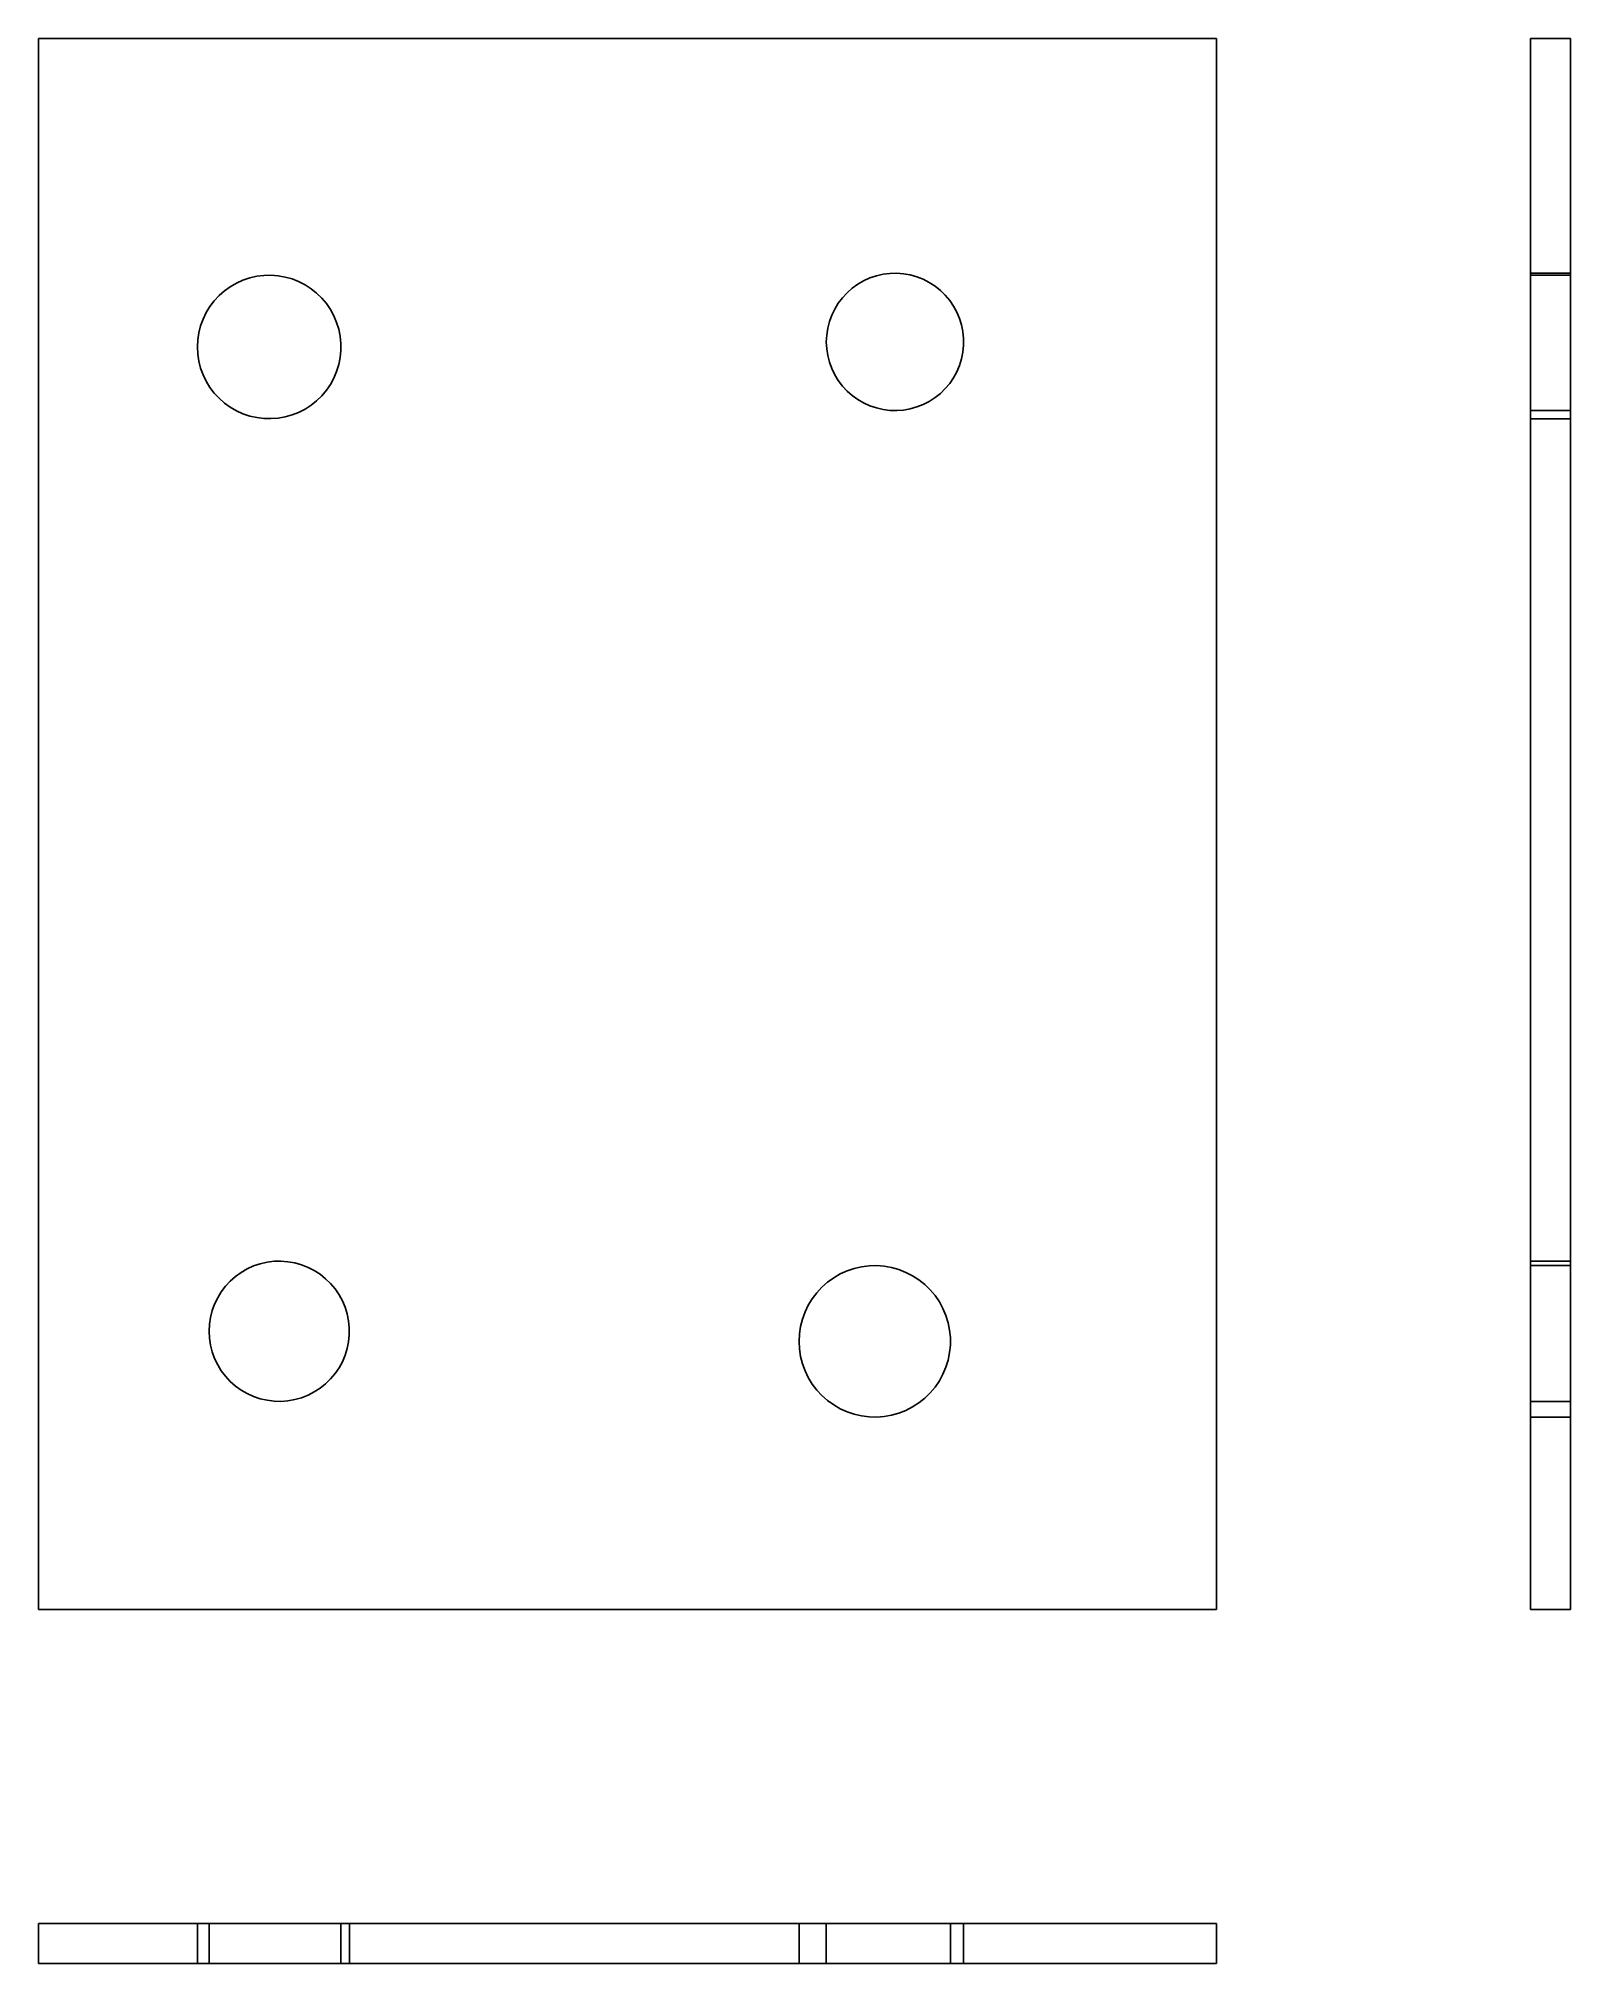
# Model space of a CAD drawing. Extents: x 0 to 1.46, y 0 to 1.84.
import ezdxf

# ---------------------------------------------------------------- set-up
doc = ezdxf.new("R2010")
doc.units = 0
doc.linetypes.add('HIDDEN', pattern=[0.075, 0.050025, -0.024975])
for name, color, linetype in [('FRONT', 7, 'CONTINUOUS'), ('LEFT', 7, 'CONTINUOUS'), ('LEFT_HID', 7, 'HIDDEN'), ('TOP', 7, 'CONTINUOUS'), ('TOP_HID', 7, 'HIDDEN')]:
    doc.layers.add(name, color=color, linetype=linetype)

msp = doc.modelspace()

# ---------------------------------------------------------------- linework, layer by layer
at = {"layer": 'FRONT'}
for p, q in [((1.125, 1.8381), (0, 1.8381)), ((0, 1.8381), (0, 0.3381)), ((1.125, 0.3381), (1.125, 1.8381)), ((0.183122, 1.601123), (0.177577, 1.597137)), ((0.189036, 1.604538), (0.183122, 1.601123)), ((0.195261, 1.607347), (0.189036, 1.604538)), ((0.201735, 1.609522), (0.195261, 1.607347)), ((0.208393, 1.611042), (0.201735, 1.609522)), ((0.215169, 1.611891), (0.208393, 1.611042)), ((0.221996, 1.612061), (0.215169, 1.611891)), ((0.228806, 1.611551), (0.221996, 1.612061)), ((0.235532, 1.610365), (0.228806, 1.611551)), ((0.242106, 1.608515), (0.235532, 1.610365)), ((0.248463, 1.60602), (0.242106, 1.608515)), ((0.25454, 1.602905), (0.248463, 1.60602)), ((0.260277, 1.599199), (0.25454, 1.602905)), ((0.265616, 1.594941), (0.260277, 1.599199)), ((0.777079, 1.599654), (0.772179, 1.595329)), ((0.782386, 1.603469), (0.777079, 1.599654)), ((0.788046, 1.606736), (0.782386, 1.603469)), ((0.794003, 1.609424), (0.788046, 1.606736)), ((0.800198, 1.611506), (0.794003, 1.609424)), ((0.80657, 1.61296), (0.800198, 1.611506)), ((0.813055, 1.613773), (0.80657, 1.61296)), ((0.819588, 1.613936), (0.813055, 1.613773)), ((0.826105, 1.613447), (0.819588, 1.613936)), ((0.832542, 1.612312), (0.826105, 1.613447)), ((0.838833, 1.610542), (0.832542, 1.612312)), ((0.844917, 1.608155), (0.838833, 1.610542)), ((0.850733, 1.605173), (0.844917, 1.608155)), ((0.856223, 1.601627), (0.850733, 1.605173)), ((0.861332, 1.597552), (0.856223, 1.601627)), ((0.163688, 1.582168), (0.160127, 1.576341)), ((0.167812, 1.587612), (0.163688, 1.582168)), ((0.172457, 1.592618), (0.167812, 1.587612)), ((0.177577, 1.597137), (0.172457, 1.592618)), ((0.270505, 1.590173), (0.265616, 1.594941)), ((0.274895, 1.584941), (0.270505, 1.590173)), ((0.278742, 1.579299), (0.274895, 1.584941)), ((0.763788, 1.585328), (0.76038, 1.579752)), ((0.767734, 1.590538), (0.763788, 1.585328)), ((0.772179, 1.595329), (0.767734, 1.590538)), ((0.866011, 1.592989), (0.861332, 1.597552)), ((0.870212, 1.587983), (0.866011, 1.592989)), ((0.873893, 1.582583), (0.870212, 1.587983)), ((0.877019, 1.576843), (0.873893, 1.582583)), ((0.154828, 1.563771), (0.153143, 1.557152)), ((0.157164, 1.570188), (0.154828, 1.563771)), ((0.160127, 1.576341), (0.157164, 1.570188)), ((0.282008, 1.573301), (0.278742, 1.579299)), ((0.284661, 1.567008), (0.282008, 1.573301)), ((0.286674, 1.560482), (0.284661, 1.567008)), ((0.755309, 1.567722), (0.753696, 1.561389)), ((0.757544, 1.573863), (0.755309, 1.567722)), ((0.76038, 1.579752), (0.757544, 1.573863)), ((0.879558, 1.570821), (0.877019, 1.576843)), ((0.881484, 1.564575), (0.879558, 1.570821)), ((0.882779, 1.558169), (0.881484, 1.564575)), ((0.152125, 1.550399), (0.151785, 1.543579)), ((0.153143, 1.557152), (0.152125, 1.550399)), ((0.288027, 1.553789), (0.286674, 1.560482)), ((0.288707, 1.546993), (0.288027, 1.553789)), ((0.288707, 1.540164), (0.288707, 1.546993)), ((0.752722, 1.554926), (0.752396, 1.548399)), ((0.752396, 1.548399), (0.752722, 1.541871)), ((0.753696, 1.561389), (0.752722, 1.554926)), ((0.88343, 1.551666), (0.882779, 1.558169)), ((0.882779, 1.538628), (0.88343, 1.545131)), ((0.88343, 1.545131), (0.88343, 1.551666)), ((0.151785, 1.543579), (0.152125, 1.536758)), ((0.152125, 1.536758), (0.153143, 1.530005)), ((0.153143, 1.530005), (0.154828, 1.523387)), ((0.284661, 1.520149), (0.286674, 1.526675)), ((0.286674, 1.526675), (0.288027, 1.533369)), ((0.288027, 1.533369), (0.288707, 1.540164)), ((0.752722, 1.541871), (0.753696, 1.535409)), ((0.753696, 1.535409), (0.755309, 1.529075)), ((0.755309, 1.529075), (0.757544, 1.522934)), ((0.877019, 1.519954), (0.879558, 1.525977)), ((0.879558, 1.525977), (0.881484, 1.532222)), ((0.881484, 1.532222), (0.882779, 1.538628)), ((0.154828, 1.523387), (0.157164, 1.51697)), ((0.157164, 1.51697), (0.160127, 1.510817)), ((0.160127, 1.510817), (0.163688, 1.504989)), ((0.274895, 1.502216), (0.278742, 1.507859)), ((0.278742, 1.507859), (0.282008, 1.513856)), ((0.282008, 1.513856), (0.284661, 1.520149)), ((0.757544, 1.522934), (0.76038, 1.517045)), ((0.76038, 1.517045), (0.763788, 1.511469)), ((0.763788, 1.511469), (0.767734, 1.506259)), ((0.866011, 1.503808), (0.870212, 1.508815)), ((0.870212, 1.508815), (0.873893, 1.514215)), ((0.873893, 1.514215), (0.877019, 1.519954)), ((0.163688, 1.504989), (0.167812, 1.499546)), ((0.167812, 1.499546), (0.172457, 1.494539)), ((0.172457, 1.494539), (0.177577, 1.490021)), ((0.177577, 1.490021), (0.183122, 1.486034)), ((0.260277, 1.487958), (0.265616, 1.492216)), ((0.265616, 1.492216), (0.270505, 1.496985)), ((0.270505, 1.496985), (0.274895, 1.502216)), ((0.767734, 1.506259), (0.772179, 1.501468)), ((0.772179, 1.501468), (0.777079, 1.497144)), ((0.777079, 1.497144), (0.782386, 1.493329)), ((0.782386, 1.493329), (0.788046, 1.490061)), ((0.788046, 1.490061), (0.794003, 1.487373)), ((0.844917, 1.488643), (0.850732, 1.491624)), ((0.850732, 1.491624), (0.856223, 1.49517)), ((0.856223, 1.49517), (0.861332, 1.499245)), ((0.861332, 1.499245), (0.866011, 1.503808)), ((0.183122, 1.486034), (0.189036, 1.482619)), ((0.189036, 1.482619), (0.195261, 1.479811)), ((0.195261, 1.479811), (0.201735, 1.477636)), ((0.201735, 1.477636), (0.208393, 1.476116)), ((0.208393, 1.476116), (0.215169, 1.475267)), ((0.215169, 1.475267), (0.221996, 1.475097)), ((0.221996, 1.475097), (0.228806, 1.475607)), ((0.228806, 1.475607), (0.235532, 1.476793)), ((0.235532, 1.476793), (0.242106, 1.478642)), ((0.242106, 1.478642), (0.248463, 1.481137)), ((0.248463, 1.481137), (0.25454, 1.484253)), ((0.25454, 1.484253), (0.260277, 1.487958)), ((0.794003, 1.487373), (0.800198, 1.485291)), ((0.800198, 1.485291), (0.80657, 1.483837)), ((0.80657, 1.483837), (0.813055, 1.483024)), ((0.813055, 1.483024), (0.819588, 1.482862)), ((0.819588, 1.482862), (0.826105, 1.48335)), ((0.826105, 1.48335), (0.832542, 1.484485)), ((0.832542, 1.484485), (0.838833, 1.486255)), ((0.838833, 1.486255), (0.844917, 1.488643)), ((0.19938, 0.663288), (0.193599, 0.65995)), ((0.205465, 0.666033), (0.19938, 0.663288)), ((0.211793, 0.668159), (0.205465, 0.666033)), ((0.218301, 0.669645), (0.211793, 0.668159)), ((0.224924, 0.670475), (0.218301, 0.669645)), ((0.231598, 0.670641), (0.224924, 0.670475)), ((0.238254, 0.670142), (0.231598, 0.670641)), ((0.244828, 0.668983), (0.238254, 0.670142)), ((0.251254, 0.667175), (0.244828, 0.668983)), ((0.257468, 0.664736), (0.251254, 0.667175)), ((0.263408, 0.661691), (0.257468, 0.664736)), ((0.779093, 0.663658), (0.772261, 0.661363)), ((0.78612, 0.665262), (0.779093, 0.663658)), ((0.793271, 0.666158), (0.78612, 0.665262)), ((0.800477, 0.666338), (0.793271, 0.666158)), ((0.807664, 0.665799), (0.800477, 0.666338)), ((0.814762, 0.664548), (0.807664, 0.665799)), ((0.8217, 0.662596), (0.814762, 0.664548)), ((0.82841, 0.659962), (0.8217, 0.662596)), ((0.178634, 0.646743), (0.174603, 0.641422)), ((0.183174, 0.651636), (0.178634, 0.646743)), ((0.188179, 0.656053), (0.183174, 0.651636)), ((0.193599, 0.65995), (0.188179, 0.656053)), ((0.269016, 0.658069), (0.263408, 0.661691)), ((0.274235, 0.653907), (0.269016, 0.658069)), ((0.279013, 0.649246), (0.274235, 0.653907)), ((0.283304, 0.644133), (0.279013, 0.649246)), ((0.287065, 0.638617), (0.283304, 0.644133)), ((0.748193, 0.645818), (0.743291, 0.640535)), ((0.753597, 0.650587), (0.748193, 0.645818)), ((0.759449, 0.654795), (0.753597, 0.650587)), ((0.765691, 0.658398), (0.759449, 0.654795)), ((0.772261, 0.661363), (0.765691, 0.658398)), ((0.834823, 0.656674), (0.82841, 0.659962)), ((0.840878, 0.652764), (0.834823, 0.656674)), ((0.846513, 0.64827), (0.840878, 0.652764)), ((0.851673, 0.643237), (0.846513, 0.64827)), ((0.168226, 0.629712), (0.165943, 0.623439)), ((0.171123, 0.635726), (0.168226, 0.629712)), ((0.174603, 0.641422), (0.171123, 0.635726)), ((0.290257, 0.632755), (0.287065, 0.638617)), ((0.29285, 0.626604), (0.290257, 0.632755)), ((0.294818, 0.620225), (0.29285, 0.626604)), ((0.73518, 0.628639), (0.732053, 0.622145)), ((0.738939, 0.634789), (0.73518, 0.628639)), ((0.743291, 0.640535), (0.738939, 0.634789)), ((0.856305, 0.637716), (0.851673, 0.643237)), ((0.860366, 0.631761), (0.856305, 0.637716)), ((0.863813, 0.625431), (0.860366, 0.631761)), ((0.866612, 0.61879), (0.863813, 0.625431)), ((0.163301, 0.610369), (0.162968, 0.603702)), ((0.164296, 0.61697), (0.163301, 0.610369)), ((0.165943, 0.623439), (0.164296, 0.61697)), ((0.29614, 0.613682), (0.294818, 0.620225)), ((0.296805, 0.60704), (0.29614, 0.613682)), ((0.296805, 0.600364), (0.296805, 0.60704)), ((0.72781, 0.608388), (0.726735, 0.601261)), ((0.729588, 0.615372), (0.72781, 0.608388)), ((0.732053, 0.622145), (0.729588, 0.615372)), ((0.868737, 0.611902), (0.866612, 0.61879)), ((0.870165, 0.604838), (0.868737, 0.611902)), ((0.162968, 0.603702), (0.163301, 0.597035)), ((0.163301, 0.597035), (0.164296, 0.590434)), ((0.164296, 0.590434), (0.165943, 0.583965)), ((0.294818, 0.587179), (0.29614, 0.593722)), ((0.29614, 0.593722), (0.296805, 0.600364)), ((0.726735, 0.601261), (0.726376, 0.594062)), ((0.726376, 0.594062), (0.726735, 0.586864)), ((0.870883, 0.597666), (0.870165, 0.604838)), ((0.870165, 0.583287), (0.870883, 0.590458)), ((0.870883, 0.590458), (0.870883, 0.597666)), ((0.165943, 0.583965), (0.168226, 0.577692)), ((0.168226, 0.577692), (0.171123, 0.571678)), ((0.171123, 0.571678), (0.174603, 0.565982)), ((0.287065, 0.568787), (0.290257, 0.574649)), ((0.290257, 0.574649), (0.29285, 0.5808)), ((0.29285, 0.5808), (0.294818, 0.587179)), ((0.726735, 0.586864), (0.72781, 0.579737)), ((0.72781, 0.579737), (0.729588, 0.572752)), ((0.729588, 0.572752), (0.732053, 0.565979)), ((0.866612, 0.569335), (0.868737, 0.576222)), ((0.868737, 0.576222), (0.870165, 0.583287)), ((0.174603, 0.565982), (0.178634, 0.560661)), ((0.178634, 0.560661), (0.183174, 0.555768)), ((0.183174, 0.555768), (0.188179, 0.551351)), ((0.269016, 0.549335), (0.274235, 0.553497)), ((0.274235, 0.553497), (0.279013, 0.558158)), ((0.279013, 0.558158), (0.283304, 0.563271)), ((0.283304, 0.563271), (0.287065, 0.568787)), ((0.732053, 0.565979), (0.73518, 0.559485)), ((0.73518, 0.559485), (0.738939, 0.553335)), ((0.738939, 0.553335), (0.743291, 0.54759)), ((0.856305, 0.550408), (0.860366, 0.556363)), ((0.860366, 0.556363), (0.863813, 0.562693)), ((0.863813, 0.562693), (0.866612, 0.569335)), ((0.188179, 0.551351), (0.193599, 0.547454)), ((0.193599, 0.547454), (0.19938, 0.544116)), ((0.19938, 0.544116), (0.205465, 0.541371)), ((0.205465, 0.541371), (0.211793, 0.539245)), ((0.211793, 0.539245), (0.218301, 0.537759)), ((0.218301, 0.537759), (0.224924, 0.536929)), ((0.224924, 0.536929), (0.231598, 0.536763)), ((0.231598, 0.536763), (0.238254, 0.537262)), ((0.238254, 0.537262), (0.244828, 0.538421)), ((0.244828, 0.538421), (0.251254, 0.540229)), ((0.251254, 0.540229), (0.257468, 0.542668)), ((0.257468, 0.542668), (0.263408, 0.545713)), ((0.263408, 0.545713), (0.269016, 0.549335)), ((0.743291, 0.54759), (0.748193, 0.542306)), ((0.748193, 0.542306), (0.753597, 0.537537)), ((0.753597, 0.537537), (0.759449, 0.53333)), ((0.759449, 0.53333), (0.765691, 0.529726)), ((0.834823, 0.53145), (0.840878, 0.535361)), ((0.840878, 0.535361), (0.846513, 0.539854)), ((0.846513, 0.539854), (0.851673, 0.544887)), ((0.851673, 0.544887), (0.856305, 0.550408)), ((0.765691, 0.529726), (0.772261, 0.526762)), ((0.772261, 0.526762), (0.779093, 0.524466)), ((0.779093, 0.524466), (0.78612, 0.522862)), ((0.78612, 0.522862), (0.793271, 0.521966)), ((0.793271, 0.521966), (0.800477, 0.521787)), ((0.800477, 0.521787), (0.807664, 0.522325)), ((0.807664, 0.522325), (0.814762, 0.523577)), ((0.814762, 0.523577), (0.8217, 0.525529)), ((0.8217, 0.525529), (0.82841, 0.528162)), ((0.82841, 0.528162), (0.834823, 0.53145)), ((0, 0.3381), (1.125, 0.3381))]:
    msp.add_line(p, q, dxfattribs=at)
at = {"layer": 'LEFT'}
for p, q in [((1.425, 1.8381), (1.4631, 1.8381)), ((1.425, 1.8381), (1.425, 0.3381)), ((1.4631, 1.8381), (1.4631, 0.3381)), ((1.425, 0.3381), (1.4631, 0.3381))]:
    msp.add_line(p, q, dxfattribs=at)
at = {"layer": 'LEFT_HID', "linetype": 'HIDDEN'}
for p, q in [((1.425, 1.482841), (1.425, 1.613956)), ((1.425, 1.613956), (1.425, 1.548399)), ((1.4631, 1.613956), (1.425, 1.613956)), ((1.425, 1.475075), (1.425, 1.612082)), ((1.425, 1.612082), (1.425, 1.543579)), ((1.4631, 1.612082), (1.425, 1.612082)), ((1.4631, 1.482841), (1.4631, 1.613956)), ((1.4631, 1.613956), (1.4631, 1.548399)), ((1.4631, 1.475075), (1.4631, 1.612082)), ((1.4631, 1.612082), (1.4631, 1.543579)), ((1.425, 1.548399), (1.425, 1.482841)), ((1.4631, 1.548399), (1.4631, 1.482841)), ((1.425, 1.543579), (1.425, 1.475075)), ((1.4631, 1.543579), (1.4631, 1.475075)), ((1.4631, 1.482841), (1.425, 1.482841)), ((1.4631, 1.475075), (1.425, 1.475075)), ((1.425, 0.536742), (1.425, 0.670662)), ((1.425, 0.670662), (1.425, 0.603702)), ((1.4631, 0.670662), (1.425, 0.670662)), ((1.425, 0.521764), (1.425, 0.66636)), ((1.425, 0.66636), (1.425, 0.594062)), ((1.4631, 0.66636), (1.425, 0.66636)), ((1.4631, 0.536742), (1.4631, 0.670662)), ((1.4631, 0.670662), (1.4631, 0.603702)), ((1.4631, 0.521764), (1.4631, 0.66636)), ((1.4631, 0.66636), (1.4631, 0.594062)), ((1.425, 0.603702), (1.425, 0.536742)), ((1.425, 0.594062), (1.425, 0.521764)), ((1.4631, 0.603702), (1.4631, 0.536742)), ((1.4631, 0.594062), (1.4631, 0.521764)), ((1.4631, 0.536742), (1.425, 0.536742)), ((1.4631, 0.521764), (1.425, 0.521764))]:
    msp.add_line(p, q, dxfattribs=at)
at = {"layer": 'TOP'}
for p, q in [((0, 0.0381), (0, 0)), ((1.125, 0.0381), (0, 0.0381)), ((1.125, 0.0381), (1.125, 0)), ((1.125, 0), (0, 0))]:
    msp.add_line(p, q, dxfattribs=at)
at = {"layer": 'TOP_HID', "linetype": 'HIDDEN'}
for p, q in [((0.151785, 0.0381), (0.288792, 0.0381)), ((0.288792, 0.0381), (0.151785, 0.0381)), ((0.151785, 0.0381), (0.151785, 0)), ((0.162968, 0.0381), (0.296888, 0.0381)), ((0.296888, 0.0381), (0.162968, 0.0381)), ((0.162968, 0.0381), (0.162968, 0)), ((0.288792, 0), (0.288792, 0.0381)), ((0.296888, 0), (0.296888, 0.0381)), ((0.726376, 0.0381), (0.870972, 0.0381)), ((0.870972, 0.0381), (0.726376, 0.0381)), ((0.726376, 0.0381), (0.726376, 0)), ((0.752396, 0.0381), (0.883511, 0.0381)), ((0.883511, 0.0381), (0.752396, 0.0381)), ((0.752396, 0.0381), (0.752396, 0)), ((0.870972, 0), (0.870972, 0.0381)), ((0.883511, 0), (0.883511, 0.0381)), ((0.151785, 0), (0.288792, 0)), ((0.288792, 0), (0.151785, 0)), ((0.162968, 0), (0.296888, 0)), ((0.296888, 0), (0.162968, 0)), ((0.726376, 0), (0.870972, 0)), ((0.870972, 0), (0.726376, 0)), ((0.752396, 0), (0.883511, 0)), ((0.883511, 0), (0.752396, 0))]:
    msp.add_line(p, q, dxfattribs=at)

doc.saveas('drawing.dxf')
